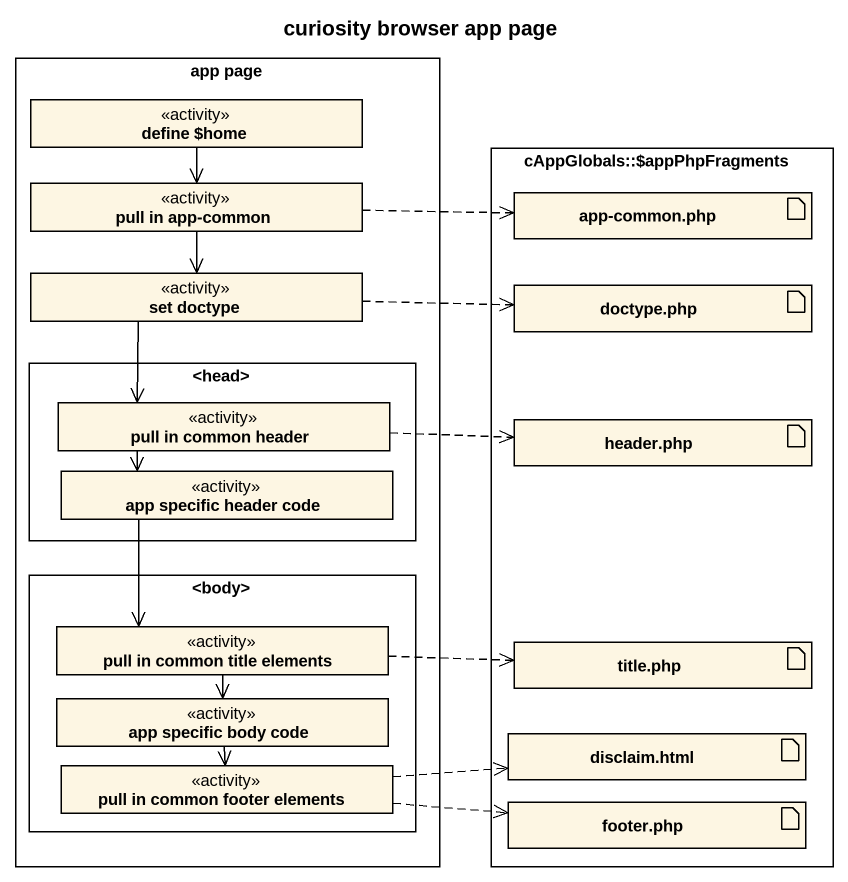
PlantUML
@startuml
title curiosity browser app page
allowmixing
hide circle
hide empty members
rectangle "app page" as app_page {
  class "define ~$home" as define_home <<activity>>
  class "pull in app-common" as pull_in_app_common <<activity>>
  class "set doctype" as set_doctype <<activity>>
  rectangle "<head>" as head {
    class "pull in common header" as pull_in_common_header <<activity>>
    class "app specific header code" as app_specific_header_code <<activity>>
  }
  rectangle "<body>" as body {
    class "pull in common title elements" as pull_in_common_title <<activity>>
    class "app specific body code" as app_specific_body_code <<activity>>
    class "pull in common footer elements" as pull_in_common_footer <<activity>>
  }
}
rectangle "cAppGlobals::~$appPhpFragments" as cAppGlobals_appPhpFragments {
  artifact "app-common.php" as app_common_php
  artifact "doctype.php" as doctype_php
  artifact "header.php" as header_php
  artifact "title.php" as title_php
  artifact "disclaim.html" as disclaim_html
  artifact "footer.php" as footer_php
}
define_home --> pull_in_app_common
pull_in_app_common .right.> app_common_php
pull_in_app_common --> set_doctype
set_doctype .right.> doctype_php
set_doctype --> pull_in_common_header
pull_in_common_header --> app_specific_header_code
pull_in_common_header .right.> header_php
app_specific_header_code --> pull_in_common_title
pull_in_common_title .right.> title_php
pull_in_common_title --> app_specific_body_code
app_specific_body_code --> pull_in_common_footer
pull_in_common_footer .right.> disclaim_html
pull_in_common_footer .right.> footer_php
@enduml
